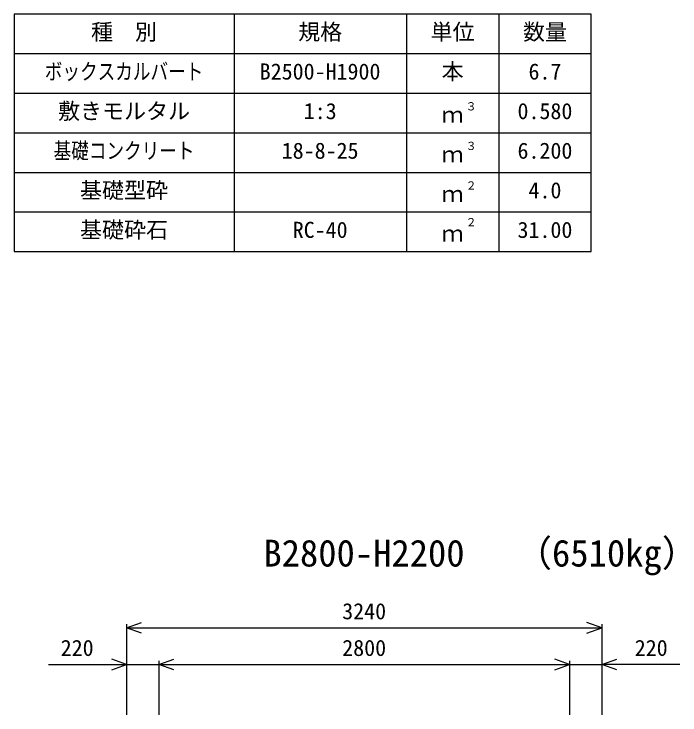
# Model space of a CAD drawing. Units: millimetres, scale not verified. Extents: x -100800 to 100800, y -35640 to 35640.
# Drawn here: x 47372 to 51912, y 268 to 5049 of the extents above; entities that cross this region are included whole.
import ezdxf
from ezdxf.enums import TextEntityAlignment as Align

# ---------------------------------------------------------------- set-up
doc = ezdxf.new("R2010")
doc.units = ezdxf.units.MM
doc.header["$LTSCALE"] = 120
for name, color, linetype, lineweight in [('0-0_DIM', 7, 'Continuous', 25), ('0-3_HYO', 3, 'Continuous', 25), ('0-4_HYO2', 4, 'Continuous', 25), ('0-7_TXT', 7, 'Continuous', 25)]:
    doc.layers.add(name, color=color, linetype=linetype, lineweight=lineweight)
doc.styles.add('ＭＳ ゴシック', font='')
doc.styles.get('ＭＳ ゴシック').set_extended_font_data('MS Gothic')

msp = doc.modelspace()

# ---------------------------------------------------------------- linework, layer by layer
at = {"layer": '0-0_DIM'}
for p, q in [((48139.1, 886.6), (48139.1, 268)), ((48139.1, 862.6), (51379.1, 862.6)), ((51379.1, 886.6), (51379.1, 268)), ((48359.1, 636.6), (48359.1, 268)), ((51159.1, 636.6), (51159.1, 268)), ((47606.4, 612.6), (48139.1, 612.6)), ((51911.8, 612.6), (51379.1, 612.6))]:
    msp.add_line(p, q, dxfattribs=at)
for points in [[(48240.6, 825.7), (48139.1, 862.6), (48240.6, 899.6)], [(51277.6, 825.7), (51379.1, 862.6), (51277.6, 899.6)], [(48037.6, 575.7), (48139.1, 612.6), (48037.6, 649.6)], [(48460.6, 575.7), (48359.1, 612.6), (48460.6, 649.6)], [(51057.6, 575.7), (51159.1, 612.6), (51057.6, 649.6)], [(51480.6, 575.7), (51379.1, 612.6), (51480.6, 649.6)], [(48139.1, 612.6), (48359.1, 612.6), (51159.1, 612.6), (51379.1, 612.6)]]:
    msp.add_lwpolyline(points, dxfattribs=at)
at = {"layer": '0-3_HYO'}
for p, q in [((48871.6, 5048.6), (48871.6, 3428.6)), ((50046.6, 5048.6), (50046.6, 3428.6)), ((50676.6, 5048.6), (50676.6, 3428.6)), ((47371.6, 4778.6), (51306.6, 4778.6))]:
    msp.add_line(p, q, dxfattribs=at)
msp.add_lwpolyline([(47371.6, 3428.6), (51306.6, 3428.6), (51306.6, 5048.6), (47371.6, 5048.6)], close=True, dxfattribs=at)
at = {"layer": '0-4_HYO2'}
for p, q in [((47371.6, 4508.6), (51306.6, 4508.6)), ((47371.6, 4238.6), (51306.6, 4238.6)), ((47371.6, 3968.6), (51306.6, 3968.6)), ((47371.6, 3698.6), (51306.6, 3698.6))]:
    msp.add_line(p, q, dxfattribs=at)

# ---------------------------------------------------------------- texts
at = {"layer": '0-0_DIM', "style": 'ＭＳ ゴシック'}
for s, p in [('3240', (49609.1, 887.6)), ('220', (47689.8, 637.6)), ('2800', (49609.1, 637.6)), ('220', (51603.4, 637.6))]:
    msp.add_text(s, height=110, dxfattribs=at).set_placement(p, align=Align.BOTTOM_LEFT)
at = {"layer": '0-7_TXT', "style": 'ＭＳ ゴシック'}
for s, height, p in [('種\u3000別', 110, (47896.6, 4838.6)), ('規格', 110, (49309.1, 4838.6)), ('単位', 110, (50211.6, 4838.6)), ('数量', 110, (50841.6, 4838.6)), ('B2500-H1900', 110, (49046.6, 4568.6)), ('本', 110, (50286.6, 4568.6)), ('6.7', 110, (50879.1, 4568.6)), ('敷きモルタル', 110, (47671.6, 4298.6)), ('３', 55, (50450.5, 4374.5)), ('1:3', 110, (49346.6, 4298.6)), ('0.580', 110, (50804.1, 4298.6)), ('ｍ', 110, (50286.6, 4273.6)), ('18-8-25', 110, (49196.6, 4028.6)), ('３', 55, (50450.5, 4104.5)), ('6.200', 110, (50804.1, 4028.6)), ('ｍ', 110, (50286.6, 4003.6)), ('基礎型砕', 110, (47821.6, 3758.6)), ('２', 55, (50450.5, 3834.5)), ('4.0', 110, (50879.1, 3758.6)), ('ｍ', 110, (50286.6, 3733.6)), ('基礎砕石', 110, (47821.6, 3488.6)), ('RC-40', 110, (49271.6, 3488.6)), ('２', 55, (50450.5, 3584.5)), ('31.00', 110, (50804.1, 3488.6)), ('ｍ', 110, (50286.6, 3463.6)), ('（6510kg）', 183.3, (50789.3, 1225.3)), ('B2800-H2200', 183.3, (49071.6, 1225.3))]:
    msp.add_text(s, height=height, dxfattribs=at).set_placement(p, align=Align.BOTTOM_LEFT)
at = {"layer": '0-7_TXT', "style": 'ＭＳ ゴシック', "width": 0.8}
for s, p in [('ボックスカルバート', (47581.6, 4568.6)), ('基礎コンクリート', (47641.6, 4028.6))]:
    msp.add_text(s, height=110, dxfattribs=at).set_placement(p, align=Align.BOTTOM_LEFT)

doc.saveas('drawing.dxf')
